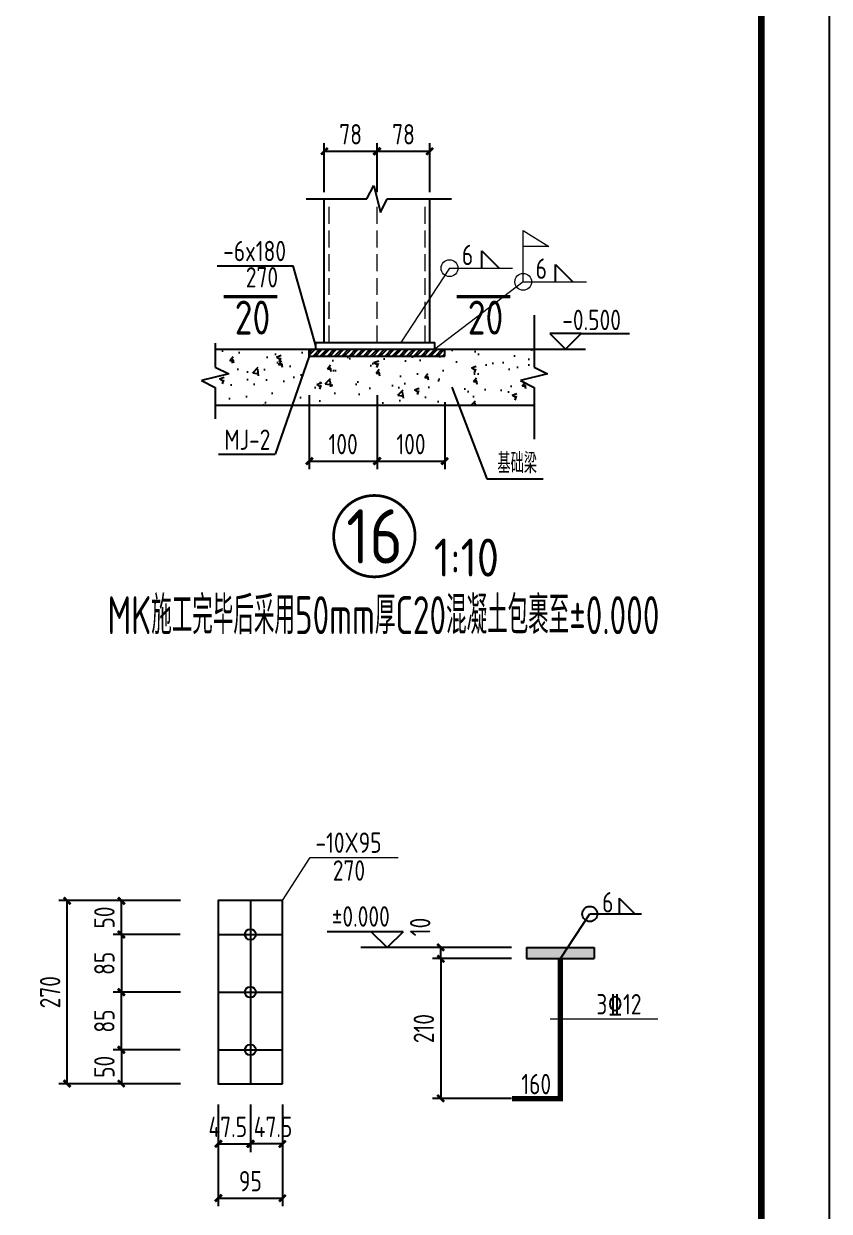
# Model space of a CAD drawing. Header units: millimetres. Extents: x 866309 to 879639, y 39442 to 44891.
# Drawn here: x 875832.1 to 875950.8, y 39560.2 to 39735.2 of the extents above; entities that cross this region are included whole.
import ezdxf

# ---------------------------------------------------------------- set-up
doc = ezdxf.new("R2010")
doc.units = ezdxf.units.MM
doc.header["$LTSCALE"] = 1000
doc.header["$MEASUREMENT"] = 0
doc.linetypes.add('CONTINOUS', pattern=[0])
doc.linetypes.add('DASH', pattern=[0.35, 0.25, -0.1])
for name, color, linetype, lineweight in [('1', 4, 'Continuous', 70), ('LZ', 64, 'Continuous', 9), ('数字', 3, 'Continuous', 9), ('细实线', 1, 'Continuous', 20)]:
    doc.layers.add(name, color=color, linetype=linetype, lineweight=lineweight)
for name, color, linetype in [('D1', 112, 'Continuous'), ('D2', 6, 'Continuous'), ('DIM', 7, 'Continuous'), ('GJ', 6, 'Continuous'), ('PUB_DIM', 3, 'Continuous'), ('THIN', 7, 'Continuous'), ('文字', 7, 'Continuous'), ('柱子', 8, 'Continuous'), ('桩', 6, 'Continuous'), ('梁__实线', 4, 'Continuous')]:
    doc.layers.add(name, color=color, linetype=linetype)
doc.styles.add('GBHZ', font='gbenor.shx', dxfattribs={"width": 0.9, "bigfont": 'gbcbig.shx'})
doc.dimstyles.new('Y10', dxfattribs={"dimscale": 0, "dimtxt": 3, "dimasz": 0.01, "dimexe": 1.2, "dimexo": 1, "dimgap": 1, "dimtad": 1, "dimdec": 0, "dimlfac": 10, "dimzin": 0, "dimdsep": 46, "dimtxsty": 'GBHZ', "dimblk1": 'DX', "dimblk2": 'DX', "dimsah": 1, "dimcen": 0.09, "dimdle": 1, "dimadec": 0, "dimazin": 0, "dimtfac": 1, "dimtdec": 0, "dimtix": 1, "dimtmove": 2, "dimatfit": 3, "dimldrblk": 'DX', "dimfxl": 0, "dimtolj": 1, "dimtzin": 0, "dimarcsym": 0})

# ---------------------------------------------------------------- blocks, each defined once
blk = doc.blocks.new('DX')
at = {"color": 0, "linetype": 'ByBlock', "const_width": 40}
blk.add_lwpolyline([(-54, -51), (46, 49)], dxfattribs=at)
blk = doc.blocks.new('*D3804')
at = {"layer": 'Defpoints', "color": 0, "transparency": 16777216}
for p in [(875884.2, 39681.41), (875894.2, 39680.41), (875894.2, 39670.71)]:
    blk.add_point(p, dxfattribs=at)
at = {"layer": 'DIM', "color": 0, "lineweight": -2, "transparency": 16777216}
for p, q in [((875884.2, 39680.41), (875884.2, 39669.51)), ((875894.2, 39679.41), (875894.2, 39669.51)), ((875884.21, 39670.71), (875894.19, 39670.71))]:
    blk.add_line(p, q, dxfattribs=at)
at = {"layer": 'DIM', "color": 0, "lineweight": -2, "transparency": 16777216, "xscale": 0.01, "yscale": 0.01, "zscale": 0.01, "rotation": 180}
blk.add_blockref('DX', (875884.2, 39670.71), dxfattribs=at)
at = {"layer": 'DIM', "color": 0, "lineweight": -2, "transparency": 16777216, "xscale": 0.01, "yscale": 0.01, "zscale": 0.01}
blk.add_blockref('DX', (875894.2, 39670.71), dxfattribs=at)
at = {"layer": 'DIM', "color": 0, "transparency": 16777216, "insert": (875889.2, 39673.21), "char_height": 3, "attachment_point": 5, "style": 'GBHZ'}
blk.add_mtext('\\A1;100', dxfattribs=at)
blk = doc.blocks.new('*D3805')
at = {"layer": 'Defpoints', "color": 0, "transparency": 16777216}
for p in [(875874.2, 39681.41), (875884.2, 39681.41), (875884.2, 39670.71)]:
    blk.add_point(p, dxfattribs=at)
at = {"layer": 'DIM', "color": 0, "lineweight": -2, "transparency": 16777216}
for p, q in [((875874.2, 39680.41), (875874.2, 39669.51)), ((875884.2, 39680.41), (875884.2, 39669.51)), ((875874.21, 39670.71), (875884.19, 39670.71))]:
    blk.add_line(p, q, dxfattribs=at)
at = {"layer": 'DIM', "color": 0, "lineweight": -2, "transparency": 16777216, "xscale": 0.01, "yscale": 0.01, "zscale": 0.01, "rotation": 180}
blk.add_blockref('DX', (875874.2, 39670.71), dxfattribs=at)
at = {"layer": 'DIM', "color": 0, "lineweight": -2, "transparency": 16777216, "xscale": 0.01, "yscale": 0.01, "zscale": 0.01}
blk.add_blockref('DX', (875884.2, 39670.71), dxfattribs=at)
at = {"layer": 'DIM', "color": 0, "transparency": 16777216, "insert": (875879.2, 39673.21), "char_height": 3, "attachment_point": 5, "style": 'GBHZ'}
blk.add_mtext('\\A1;100', dxfattribs=at)
blk = doc.blocks.new('*D3806')
at = {"layer": 'Defpoints', "color": 0, "transparency": 16777216}
for p in [(875892, 39716.36), (875884.2, 39709.33), (875892, 39709.33)]:
    blk.add_point(p, dxfattribs=at)
at = {"layer": 'DIM', "color": 0, "lineweight": -2, "transparency": 16777216}
for p, q in [((875884.2, 39710.33), (875884.2, 39717.56)), ((875892, 39710.33), (875892, 39717.56)), ((875884.21, 39716.36), (875891.99, 39716.36))]:
    blk.add_line(p, q, dxfattribs=at)
at = {"layer": 'DIM', "color": 0, "lineweight": -2, "transparency": 16777216, "xscale": 0.01, "yscale": 0.01, "zscale": 0.01, "rotation": 180}
blk.add_blockref('DX', (875884.2, 39716.36), dxfattribs=at)
at = {"layer": 'DIM', "color": 0, "lineweight": -2, "transparency": 16777216, "xscale": 0.01, "yscale": 0.01, "zscale": 0.01}
blk.add_blockref('DX', (875892, 39716.36), dxfattribs=at)
at = {"layer": 'DIM', "color": 0, "transparency": 16777216, "insert": (875888.1, 39718.86), "char_height": 3, "attachment_point": 5, "style": 'GBHZ'}
blk.add_mtext('\\A1;78', dxfattribs=at)
blk = doc.blocks.new('*D3807')
at = {"layer": 'Defpoints', "color": 0, "transparency": 16777216}
for p in [(875884.2, 39716.36), (875876.4, 39709.33), (875884.2, 39709.33)]:
    blk.add_point(p, dxfattribs=at)
at = {"layer": 'DIM', "color": 0, "lineweight": -2, "transparency": 16777216}
for p, q in [((875876.4, 39710.33), (875876.4, 39717.56)), ((875884.2, 39710.33), (875884.2, 39717.56)), ((875876.41, 39716.36), (875884.19, 39716.36))]:
    blk.add_line(p, q, dxfattribs=at)
at = {"layer": 'DIM', "color": 0, "lineweight": -2, "transparency": 16777216, "xscale": 0.01, "yscale": 0.01, "zscale": 0.01, "rotation": 180}
blk.add_blockref('DX', (875876.4, 39716.36), dxfattribs=at)
at = {"layer": 'DIM', "color": 0, "lineweight": -2, "transparency": 16777216, "xscale": 0.01, "yscale": 0.01, "zscale": 0.01}
blk.add_blockref('DX', (875884.2, 39716.36), dxfattribs=at)
at = {"layer": 'DIM', "color": 0, "transparency": 16777216, "insert": (875880.3, 39718.86), "char_height": 3, "attachment_point": 5, "style": 'GBHZ'}
blk.add_mtext('\\A1;78', dxfattribs=at)
blk = doc.blocks.new('*D5045')
at = {"layer": 'Defpoints', "color": 0, "transparency": 16777216}
for p in [(875846.52, 39605.95), (875856.19, 39605.95), (875856.19, 39600.95)]:
    blk.add_point(p, dxfattribs=at)
at = {"layer": 'DIM', "color": 0, "lineweight": -2, "transparency": 16777216}
for p, q in [((875855.19, 39605.95), (875845.32, 39605.95)), ((875846.52, 39600.96), (875846.52, 39605.94)), ((875855.19, 39600.95), (875845.32, 39600.95))]:
    blk.add_line(p, q, dxfattribs=at)
at = {"layer": 'DIM', "color": 0, "lineweight": -2, "transparency": 16777216, "xscale": 0.01, "yscale": 0.01, "zscale": 0.01}
for p, rotation in [((875846.52, 39605.95), 90), ((875846.52, 39600.95), 270)]:
    blk.add_blockref('DX', p, dxfattribs=dict(at, rotation=rotation))
at = {"layer": 'DIM', "color": 0, "transparency": 16777216, "insert": (875844.02, 39603.45), "char_height": 3, "attachment_point": 5, "rotation": 90, "style": 'GBHZ'}
blk.add_mtext('\\A1;50', dxfattribs=at)
blk = doc.blocks.new('*D5046')
at = {"layer": 'Defpoints', "color": 0, "transparency": 16777216}
for p in [(875856.19, 39600.95), (875846.52, 39592.45), (875856.25, 39592.45)]:
    blk.add_point(p, dxfattribs=at)
at = {"layer": 'DIM', "color": 0, "lineweight": -2, "transparency": 16777216}
for p, q in [((875855.19, 39600.95), (875845.32, 39600.95)), ((875846.52, 39600.94), (875846.52, 39592.46)), ((875855.25, 39592.45), (875845.32, 39592.45))]:
    blk.add_line(p, q, dxfattribs=at)
at = {"layer": 'DIM', "color": 0, "lineweight": -2, "transparency": 16777216, "xscale": 0.01, "yscale": 0.01, "zscale": 0.01}
for p, rotation in [((875846.52, 39600.95), 90), ((875846.52, 39592.45), 270)]:
    blk.add_blockref('DX', p, dxfattribs=dict(at, rotation=rotation))
at = {"layer": 'DIM', "color": 0, "transparency": 16777216, "insert": (875844.02, 39596.7), "char_height": 3, "attachment_point": 5, "rotation": 90, "style": 'GBHZ'}
blk.add_mtext('\\A1;85', dxfattribs=at)
blk = doc.blocks.new('*D5047')
at = {"layer": 'Defpoints', "color": 0, "transparency": 16777216}
for p in [(875856.19, 39583.95), (875846.52, 39578.95), (875856.19, 39578.95)]:
    blk.add_point(p, dxfattribs=at)
at = {"layer": 'DIM', "color": 0, "lineweight": -2, "transparency": 16777216}
for p, q in [((875855.19, 39583.95), (875845.32, 39583.95)), ((875846.52, 39583.94), (875846.52, 39578.96)), ((875855.19, 39578.95), (875845.32, 39578.95))]:
    blk.add_line(p, q, dxfattribs=at)
at = {"layer": 'DIM', "color": 0, "lineweight": -2, "transparency": 16777216, "xscale": 0.01, "yscale": 0.01, "zscale": 0.01}
for p, rotation in [((875846.52, 39583.95), 90), ((875846.52, 39578.95), 270)]:
    blk.add_blockref('DX', p, dxfattribs=dict(at, rotation=rotation))
at = {"layer": 'DIM', "color": 0, "transparency": 16777216, "insert": (875844.02, 39581.45), "char_height": 3, "attachment_point": 5, "rotation": 90, "style": 'GBHZ'}
blk.add_mtext('\\A1;50', dxfattribs=at)
blk = doc.blocks.new('*D5048')
at = {"layer": 'Defpoints', "color": 0, "transparency": 16777216}
for p in [(875860.79, 39576.92), (875870.29, 39576.92), (875870.29, 39562.1)]:
    blk.add_point(p, dxfattribs=at)
at = {"layer": 'DIM', "color": 0, "lineweight": -2, "transparency": 16777216}
for p, q in [((875860.79, 39575.92), (875860.79, 39560.9)), ((875870.29, 39575.92), (875870.29, 39560.9)), ((875860.8, 39562.1), (875870.28, 39562.1))]:
    blk.add_line(p, q, dxfattribs=at)
at = {"layer": 'DIM', "color": 0, "lineweight": -2, "transparency": 16777216, "xscale": 0.01, "yscale": 0.01, "zscale": 0.01, "rotation": 180}
blk.add_blockref('DX', (875860.79, 39562.1), dxfattribs=at)
at = {"layer": 'DIM', "color": 0, "lineweight": -2, "transparency": 16777216, "xscale": 0.01, "yscale": 0.01, "zscale": 0.01}
blk.add_blockref('DX', (875870.29, 39562.1), dxfattribs=at)
at = {"layer": 'DIM', "color": 0, "transparency": 16777216, "insert": (875865.54, 39564.6), "char_height": 3, "attachment_point": 5, "style": 'GBHZ'}
blk.add_mtext('\\A1;95', dxfattribs=at)
blk = doc.blocks.new('*D5049')
at = {"layer": 'Defpoints', "color": 0, "transparency": 16777216}
for p in [(875860.79, 39576.92), (875865.54, 39576.92), (875865.54, 39570.1)]:
    blk.add_point(p, dxfattribs=at)
at = {"layer": 'DIM', "color": 0, "lineweight": -2, "transparency": 16777216}
for p, q in [((875860.79, 39575.92), (875860.79, 39568.9)), ((875865.54, 39575.92), (875865.54, 39568.9)), ((875860.8, 39570.1), (875865.53, 39570.1))]:
    blk.add_line(p, q, dxfattribs=at)
at = {"layer": 'DIM', "color": 0, "lineweight": -2, "transparency": 16777216, "xscale": 0.01, "yscale": 0.01, "zscale": 0.01, "rotation": 180}
blk.add_blockref('DX', (875860.79, 39570.1), dxfattribs=at)
at = {"layer": 'DIM', "color": 0, "lineweight": -2, "transparency": 16777216, "xscale": 0.01, "yscale": 0.01, "zscale": 0.01}
blk.add_blockref('DX', (875865.54, 39570.1), dxfattribs=at)
at = {"layer": 'DIM', "color": 0, "transparency": 16777216, "insert": (875862.2, 39572.6), "char_height": 3, "attachment_point": 5, "style": 'GBHZ'}
blk.add_mtext('\\A1;47.5', dxfattribs=at)
blk = doc.blocks.new('*D5050')
at = {"layer": 'Defpoints', "color": 0, "transparency": 16777216}
for p in [(875893.59, 39599.01), (875905.01, 39599.01), (875905.01, 39597.41)]:
    blk.add_point(p, dxfattribs=at)
at = {"layer": 'DIM', "color": 0, "lineweight": -2, "transparency": 16777216}
for p, q in [((875904.01, 39599.01), (875892.39, 39599.01)), ((875893.59, 39599.02), (875893.59, 39599.03)), ((875893.59, 39597.41), (875893.59, 39599.01)), ((875904.01, 39597.41), (875892.39, 39597.41)), ((875893.59, 39597.4), (875893.59, 39597.39))]:
    blk.add_line(p, q, dxfattribs=at)
at = {"layer": 'DIM', "color": 0, "lineweight": -2, "transparency": 16777216, "xscale": 0.01, "yscale": 0.01, "zscale": 0.01}
for p, rotation in [((875893.59, 39599.01), 270), ((875893.59, 39597.41), 90)]:
    blk.add_blockref('DX', p, dxfattribs=dict(at, rotation=rotation))
at = {"layer": 'DIM', "color": 0, "transparency": 16777216, "insert": (875890.56, 39602.06), "char_height": 3, "attachment_point": 5, "rotation": 90, "style": 'GBHZ'}
blk.add_mtext('\\A1;10', dxfattribs=at)
blk = doc.blocks.new('*D5051')
at = {"layer": 'Defpoints', "color": 0, "transparency": 16777216}
for p in [(875905.01, 39597.41), (875893.59, 39576.76), (875905.01, 39576.76)]:
    blk.add_point(p, dxfattribs=at)
at = {"layer": 'DIM', "color": 0, "lineweight": -2, "transparency": 16777216}
for p, q in [((875904.01, 39597.41), (875892.39, 39597.41)), ((875893.59, 39597.4), (875893.59, 39576.77)), ((875904.01, 39576.76), (875892.39, 39576.76))]:
    blk.add_line(p, q, dxfattribs=at)
at = {"layer": 'DIM', "color": 0, "lineweight": -2, "transparency": 16777216, "xscale": 0.01, "yscale": 0.01, "zscale": 0.01}
for p, rotation in [((875893.59, 39597.41), 90), ((875893.59, 39576.76), 270)]:
    blk.add_blockref('DX', p, dxfattribs=dict(at, rotation=rotation))
at = {"layer": 'DIM', "color": 0, "transparency": 16777216, "insert": (875891.09, 39587.09), "char_height": 3, "attachment_point": 5, "rotation": 90, "style": 'GBHZ'}
blk.add_mtext('\\A1;210', dxfattribs=at)
blk = doc.blocks.new('*D5052')
at = {"layer": 'Defpoints', "color": 0, "transparency": 16777216}
for p in [(875838.53, 39605.95), (875856.25, 39605.95), (875856.25, 39578.95)]:
    blk.add_point(p, dxfattribs=at)
at = {"layer": 'DIM', "color": 0, "lineweight": -2, "transparency": 16777216}
for p, q in [((875855.25, 39605.95), (875837.33, 39605.95)), ((875838.53, 39578.96), (875838.53, 39605.94)), ((875855.25, 39578.95), (875837.33, 39578.95))]:
    blk.add_line(p, q, dxfattribs=at)
at = {"layer": 'DIM', "color": 0, "lineweight": -2, "transparency": 16777216, "xscale": 0.01, "yscale": 0.01, "zscale": 0.01}
for p, rotation in [((875838.53, 39605.95), 90), ((875838.53, 39578.95), 270)]:
    blk.add_blockref('DX', p, dxfattribs=dict(at, rotation=rotation))
at = {"layer": 'DIM', "color": 0, "transparency": 16777216, "insert": (875836.03, 39592.45), "char_height": 3, "attachment_point": 5, "rotation": 90, "style": 'GBHZ'}
blk.add_mtext('\\A1;270', dxfattribs=at)
blk = doc.blocks.new('*D5062')
at = {"layer": 'Defpoints', "color": 0, "transparency": 16777216}
for p in [(875865.54, 39576.92), (875870.29, 39576.92), (875865.54, 39570.1)]:
    blk.add_point(p, dxfattribs=at)
at = {"layer": 'DIM', "color": 0, "lineweight": -2, "transparency": 16777216}
for p, q in [((875865.54, 39575.92), (875865.54, 39568.9)), ((875870.29, 39575.92), (875870.29, 39568.9)), ((875870.28, 39570.1), (875865.55, 39570.1))]:
    blk.add_line(p, q, dxfattribs=at)
at = {"layer": 'DIM', "color": 0, "lineweight": -2, "transparency": 16777216, "xscale": 0.01, "yscale": 0.01, "zscale": 0.01, "rotation": 180}
blk.add_blockref('DX', (875865.54, 39570.1), dxfattribs=at)
at = {"layer": 'DIM', "color": 0, "lineweight": -2, "transparency": 16777216, "xscale": 0.01, "yscale": 0.01, "zscale": 0.01}
blk.add_blockref('DX', (875870.29, 39570.1), dxfattribs=at)
at = {"layer": 'DIM', "color": 0, "transparency": 16777216, "insert": (875868.87, 39572.6), "char_height": 3, "attachment_point": 5, "style": 'GBHZ'}
blk.add_mtext('\\A1;47.5', dxfattribs=at)
blk = doc.blocks.new('*D5063')
at = {"layer": 'Defpoints', "color": 0, "transparency": 16777216}
for p in [(875846.52, 39592.45), (875856.25, 39592.45), (875856.19, 39583.95)]:
    blk.add_point(p, dxfattribs=at)
at = {"layer": 'DIM', "color": 0, "lineweight": -2, "transparency": 16777216}
for p, q in [((875855.25, 39592.45), (875845.32, 39592.45)), ((875846.52, 39583.96), (875846.52, 39592.44)), ((875855.19, 39583.95), (875845.32, 39583.95))]:
    blk.add_line(p, q, dxfattribs=at)
at = {"layer": 'DIM', "color": 0, "lineweight": -2, "transparency": 16777216, "xscale": 0.01, "yscale": 0.01, "zscale": 0.01}
for p, rotation in [((875846.52, 39592.45), 90), ((875846.52, 39583.95), 270)]:
    blk.add_blockref('DX', p, dxfattribs=dict(at, rotation=rotation))
at = {"layer": 'DIM', "color": 0, "transparency": 16777216, "insert": (875844.02, 39588.2), "char_height": 3, "attachment_point": 5, "rotation": 90, "style": 'GBHZ'}
blk.add_mtext('\\A1;85', dxfattribs=at)

msp = doc.modelspace()

# ---------------------------------------------------------------- hatches: boundary and pattern name
at = {"layer": '柱子'}
h = msp.add_hatch(dxfattribs=at)
h.set_pattern_fill('AR-CONC', color=256, style=0)
h.set_pattern_definition([(50, (397085.684, 101458.316), (7.172601826, -0.62752135), [0.75, -8.25]), (355, (397085.684, 101458.316), (-1.38751334, 7.52192134), [0.6, -6.6]), (100.4514, (397086.282, 101458.2634), (5.78509382, 6.89439542), [0.6374019, -7.01142112]), (46.1842, (397085.684, 101460.316), (10.67241049, -1.65519014), [1.125, -12.375]), (96.6356, (397086.573, 101460.178), (9.34662706, 9.7411787), [0.95610288, -10.51713]), (351.1842, (397085.684, 101460.316), (9.34661945, 9.741186), [0.9, -9.9]), (21, (397086.684, 101459.816), (5.96907052, -4.02618891), [0.75, -8.25]), (326, (397086.684, 101459.816), (2.43315332, 7.25150045), [0.6, -6.6]), (71.4514, (397087.1814, 101459.48), (8.40222629, 3.22530497), [0.6374019, -7.01142112]), (37.5, (397085.684, 101458.3157), (0.121598553, 3.328938538), [0, -6.52, 0, -6.7, 0, -6.625]), (7.5, (397085.684, 101458.3157), (2.630695374, 3.94411712), [0, -3.82, 0, -6.37, 0, -2.525]), (327.5, (397083.454, 101458.3157), (5.338224362, -0.225548717), [0, -2.5, 0, -7.8, 0, -10.35]), (317.5, (397082.454, 101458.3157), (5.831861693, 1.001049823), [0, -3.25, 0, -5.18, 0, -7.35])])
h.paths.add_polyline_path([(875874.202, 39686.186), (875874.202, 39687.186), (875860.343, 39687.186), (875860.343, 39684.559), (875862.343, 39683.559), (875858.343, 39682.559), (875860.343, 39681.559), (875860.343, 39678.931), (875907.334, 39678.931), (875907.334, 39681.559), (875905.334, 39682.559), (875909.334, 39683.559), (875907.334, 39684.559), (875907.334, 39687.186), (875894.202, 39687.186), (875894.202, 39686.186)])
h = msp.add_hatch(dxfattribs=at)
h.set_pattern_fill('ANSI32', color=256, scale=2, style=0)
h.set_pattern_definition([(45, (397085.684, 101458.3157), (-0.5303300859, 0.5303300859), []), (45, (397086.0375, 101458.3157), (-0.5303300859, 0.5303300859), [])])
h.paths.add_polyline_path([(875894.202, 39686.186), (875894.202, 39687.186), (875874.202, 39687.186), (875874.202, 39686.186)])

# ---------------------------------------------------------------- linework, layer by layer
at = {"color": 0}
msp.add_line((875950.829, 40042.627), (875950.829, 39448.627), dxfattribs=at)
for p, q in [((875865.539, 39605.952), (875865.539, 39578.952)), ((875860.789, 39600.952), (875870.289, 39600.952)), ((875860.789, 39592.452), (875870.289, 39592.452)), ((875860.789, 39583.952), (875870.289, 39583.952))]:
    msp.add_line(p, q)
at = {"color": 0, "const_width": 1}
msp.add_lwpolyline([(875940.829, 39458.627), (875134.829, 39458.627), (875134.829, 40032.627), (875940.829, 40032.627)], close=True, dxfattribs=at)
at = {"linetype": 'ByBlock', "ltscale": 0.5, "const_width": 0.4}
msp.add_lwpolyline([(875877.807, 39659.644, 1), (875889.807, 39659.644, 1)], format="xyb", close=True, dxfattribs=at)
at = {"layer": '1', "color": 2, "const_width": 0.48}
for points in [[(875861.575, 39694.92), (875869.497, 39694.92)], [(875895.914, 39694.92), (875903.836, 39694.92)]]:
    msp.add_lwpolyline(points, dxfattribs=at)
at = {"layer": 'D1', "color": 251}
for p, q in [((875899.616, 39701.706), (875902.185, 39699.136)), ((875899.616, 39699.136), (875899.616, 39701.706)), ((875910.48, 39699.687), (875913.05, 39697.118)), ((875910.48, 39697.118), (875910.48, 39699.687))]:
    msp.add_line(p, q, dxfattribs=at)
at = {"layer": 'D1'}
for p, q in [((875914.287, 39689.49), (875909.679, 39689.49)), ((875909.679, 39689.49), (875911.983, 39687.186)), ((875914.287, 39689.49), (875911.983, 39687.186)), ((875914.287, 39689.49), (875921.403, 39689.49))]:
    msp.add_line(p, q, dxfattribs=at)
msp.add_lwpolyline([(875907.334, 39687.186), (875914.929, 39687.186)], dxfattribs=at)
at = {"layer": 'D2'}
for p, q in [((875876.403, 39688.186), (875876.403, 39709.333)), ((875892, 39688.186), (875892, 39709.333)), ((875875.203, 39688.186), (875892.7, 39688.186)), ((875875.203, 39687.186), (875875.203, 39688.186)), ((875892.7, 39687.186), (875892.7, 39688.186))]:
    msp.add_line(p, q, dxfattribs=at)
at = {"layer": 'DIM', "color": 0, "linetype": 'CONTINOUS', "ltscale": 25}
for p, q in [((875888.024, 39601.366), (875876.862, 39601.366)), ((875885.67, 39599.013), (875883.317, 39601.366)), ((875888.024, 39601.366), (875885.67, 39599.013)), ((875892.388, 39599.013), (875881.809, 39599.013))]:
    msp.add_line(p, q, dxfattribs=at)
at = {"layer": 'GJ'}
for p, q in [((875906.213, 39599.013), (875916.213, 39599.013)), ((875906.213, 39599.013), (875906.213, 39597.413)), ((875916.213, 39599.013), (875916.213, 39597.413)), ((875906.213, 39597.413), (875916.213, 39597.413))]:
    msp.add_line(p, q, dxfattribs=at)
msp.add_lwpolyline([(875870.289, 39578.952), (875870.289, 39605.952), (875860.789, 39605.952), (875860.789, 39578.952)], close=True, dxfattribs=at)
at = {"layer": 'GJ', "const_width": 0.8}
msp.add_lwpolyline([(875911.213, 39597.413), (875911.213, 39576.76), (875904.064, 39576.76)], dxfattribs=at)
at = {"layer": 'GJ'}
for centre in [(875865.539, 39600.952), (875865.539, 39592.452), (875865.539, 39583.952)]:
    msp.add_circle(centre, 0.8, dxfattribs=at)
at = {"layer": 'LZ', "color": 251, "linetype": 'DASH', "ltscale": 0.01}
for p, q in [((875877.127, 39688.186), (875877.127, 39709.333)), ((875884.202, 39688.186), (875884.202, 39709.333)), ((875891.276, 39688.186), (875891.276, 39709.333))]:
    msp.add_line(p, q, dxfattribs=at)
at = {"layer": 'LZ'}
for p, q in [((875870.289, 39605.952), (875874.321, 39612.297)), ((875874.321, 39612.297), (875887.313, 39612.297)), ((875909.713, 39588.542), (875925.562, 39588.542))]:
    msp.add_line(p, q, dxfattribs=at)
at = {"layer": 'THIN'}
for p, q in [((875882.702, 39709.333), (875883.702, 39711.333)), ((875883.702, 39711.333), (875884.702, 39707.333)), ((875873.731, 39709.333), (875882.702, 39709.333)), ((875884.702, 39707.333), (875885.702, 39709.333)), ((875885.702, 39709.333), (875895.146, 39709.333)), ((875907.334, 39692.186), (875907.334, 39684.559)), ((875860.343, 39688.106), (875860.343, 39684.559)), ((875860.343, 39684.559), (875862.343, 39683.559)), ((875907.334, 39684.559), (875909.334, 39683.559)), ((875862.343, 39683.559), (875858.343, 39682.559)), ((875858.343, 39682.559), (875860.343, 39681.559)), ((875909.334, 39683.559), (875905.334, 39682.559)), ((875905.334, 39682.559), (875907.334, 39681.559)), ((875860.343, 39681.559), (875860.343, 39676.958)), ((875907.334, 39681.559), (875907.334, 39673.931))]:
    msp.add_line(p, q, dxfattribs=at)
at = {"layer": '柱子'}
for p, q in [((875860.662, 39699.503), (875871.823, 39699.503)), ((875875.203, 39687.686), (875871.823, 39699.503)), ((875860.343, 39687.186), (875907.334, 39687.186)), ((875874.202, 39686.186), (875869.201, 39671.704)), ((875874.202, 39686.186), (875874.202, 39687.186)), ((875874.202, 39687.186), (875894.202, 39687.186)), ((875874.202, 39686.186), (875894.202, 39686.186)), ((875894.202, 39686.186), (875894.202, 39687.186)), ((875895.222, 39681.587), (875900.389, 39668.077)), ((875860.343, 39678.931), (875907.334, 39678.931)), ((875860.839, 39671.704), (875869.201, 39671.704)), ((875900.389, 39668.077), (875908.658, 39668.077))]:
    msp.add_line(p, q, dxfattribs=at)
at = {"layer": '桩'}
for p, q in [((875919.863, 39606.323), (875919.863, 39603.979)), ((875919.863, 39606.323), (875922.207, 39603.979)), ((875911.213, 39597.413), (875915.548, 39603.979)), ((875915.548, 39603.979), (875923.18, 39603.979))]:
    msp.add_line(p, q, dxfattribs=at)
msp.add_circle((875915.548, 39603.979), 1.118, dxfattribs=at)
at = {"layer": '梁__实线'}
msp.add_solid([(875906.213, 39597.413), (875906.213, 39599.013), (875916.213, 39597.413), (875916.213, 39599.013)], dxfattribs=at)
at = {"layer": '细实线', "color": 251}
for p, q in [((875905.74, 39704.68), (875909.496, 39702.308)), ((875905.74, 39697.118), (875905.74, 39704.68)), ((875909.496, 39702.308), (875905.74, 39702.308)), ((875894.875, 39699.136), (875887.704, 39688.186)), ((875894.875, 39699.136), (875904.181, 39699.136)), ((875905.74, 39697.118), (875892.7, 39687.186)), ((875905.74, 39697.118), (875915.045, 39697.118))]:
    msp.add_line(p, q, dxfattribs=at)
for centre in [(875894.875, 39699.136), (875905.74, 39697.118)]:
    msp.add_circle(centre, 1.238, dxfattribs=at)
msp.add_solid([(875905.74, 39702.308), (875905.74, 39704.68), (875909.496, 39702.308), (875905.74, 39702.308)], dxfattribs=at)

# ---------------------------------------------------------------- texts
at = {"style": 'GBHZ', "width": 0.9}
for s, p in [('-10X95', (875875.123, 39612.982)), ('270', (875877.678, 39608.879)), ('6', (875917.366, 39604.196)), ('3%%13212', (875916.511, 39589.178)), ('160', (875905.455, 39577.409))]:
    msp.add_text(s, height=3, dxfattribs=at).set_placement(p)
at = {"layer": 'D1', "style": 'GBHZ', "width": 0.9}
for s, p in [('-0.500', (875911.492, 39690.009)), ('%%P0.000', (875877.526, 39602.111))]:
    msp.add_text(s, height=3, dxfattribs=at).set_placement(p)
at = {"layer": 'PUB_DIM', "style": 'GBHZ', "width": 0.9}
for p in [(875863.223, 39689.354), (875897.561, 39689.354)]:
    msp.add_text('20', height=5, dxfattribs=at).set_placement(p)
at = {"layer": '数字', "style": 'GBHZ', "width": 0.9}
for s, p in [('-6x180', (875861.528, 39700.163)), ('6', (875896.706, 39699.584)), ('6', (875907.571, 39697.565)), ('270', (875864.86, 39696.29)), ('MJ-2', (875861.705, 39672.364)), ('基础梁', (875901.928, 39668.906))]:
    msp.add_text(s, height=3, dxfattribs=at).set_placement(p)
at = {"layer": '文字', "color": 6, "style": 'GBHZ'}
for s, height, p in [('16', 8, (875879.66, 39655.611)), ('1:10', 5.6, (875892.574, 39653.692, -0.009))]:
    msp.add_text(s, height=height, dxfattribs=at).set_placement(p)
at = {"layer": '文字', "color": 6, "style": 'GBHZ', "width": 0.75}
msp.add_text('MK施工完毕后采用50mm厚C20混凝土包裹至%%P0.000', height=5.6, dxfattribs=at).set_placement((875844.482, 39645.206, -0.009))

# ---------------------------------------------------------------- dimensions: what is measured, and where the dimension line sits
at = {"layer": 'DIM'}
for base, p1, p2, picture, middle in [((875884.202, 39716.359), (875876.403, 39709.333), (875884.202, 39709.333), '*D3807', (875880.303, 39718.859)), ((875892, 39716.359), (875884.202, 39709.333), (875892, 39709.333), '*D3806', (875888.101, 39718.859)), ((875884.202, 39670.714), (875874.202, 39681.406), (875884.202, 39681.406), '*D3805', (875879.202, 39673.214)), ((875894.202, 39670.714), (875884.202, 39681.406), (875894.202, 39680.406), '*D3804', (875889.202, 39673.214)), ((875870.289, 39562.099), (875860.789, 39576.924), (875870.289, 39576.924), '*D5048', (875865.539, 39564.599))]:
    dim = msp.add_linear_dim(base=base, p1=p1, p2=p2, dimstyle='Y10', override={"dimscale": 1}, dxfattribs=at)
    dim.commit()
    dim.dimension.update_dxf_attribs({"geometry": picture, "text_midpoint": middle})
for base, p1, p2, angle, picture, middle in [((875838.525, 39605.952), (875856.25, 39578.952), (875856.25, 39605.952), 90, '*D5052', (875836.025, 39592.452)), ((875846.525, 39605.952), (875856.19, 39600.952), (875856.19, 39605.952), 90, '*D5045', (875844.025, 39603.452)), ((875846.525, 39592.452), (875856.19, 39600.952), (875856.25, 39592.452), 270, '*D5046', (875844.025, 39596.702)), ((875846.525, 39592.452), (875856.19, 39583.952), (875856.25, 39592.452), 90, '*D5063', (875844.025, 39588.202)), ((875846.525, 39578.952), (875856.19, 39583.952), (875856.19, 39578.952), 270, '*D5047', (875844.025, 39581.452))]:
    dim = msp.add_linear_dim(base=base, p1=p1, p2=p2, angle=angle, dimstyle='Y10', override={"dimscale": 1}, dxfattribs=at)
    dim.commit()
    dim.dimension.update_dxf_attribs({"geometry": picture, "text_midpoint": middle})
for base, p1, p2, angle, text, picture, middle in [((875893.588, 39599.013), (875905.015, 39597.413), (875905.015, 39599.013), 270, '10', '*D5050', (875890.556, 39602.06)), ((875865.539, 39570.097), (875870.289, 39576.924), (875865.539, 39576.924), 180, '47.5', '*D5062', (875868.874, 39572.597))]:
    dim = msp.add_linear_dim(base=base, p1=p1, p2=p2, angle=angle, text=text, dimstyle='Y10', override={"dimscale": 1}, dxfattribs=at)
    dim.commit()
    dim.dimension.update_dxf_attribs({"geometry": picture, "text_midpoint": middle, "dimtype": 160})
dim = msp.add_linear_dim(base=(875893.588, 39576.76), p1=(875905.015, 39597.413), p2=(875905.015, 39576.76), angle=90, text='210', dimstyle='Y10', override={"dimscale": 1}, dxfattribs=at)
dim.commit()
dim.dimension.update_dxf_attribs({"geometry": '*D5051', "text_midpoint": (875891.088, 39587.086)})
dim = msp.add_linear_dim(base=(875865.539, 39570.097), p1=(875860.789, 39576.924), p2=(875865.539, 39576.924), text='47.5', dimstyle='Y10', override={"dimscale": 1}, dxfattribs=at)
dim.commit()
dim.dimension.update_dxf_attribs({"geometry": '*D5049', "text_midpoint": (875862.203, 39572.597), "dimtype": 160})

doc.saveas('drawing.dxf')
